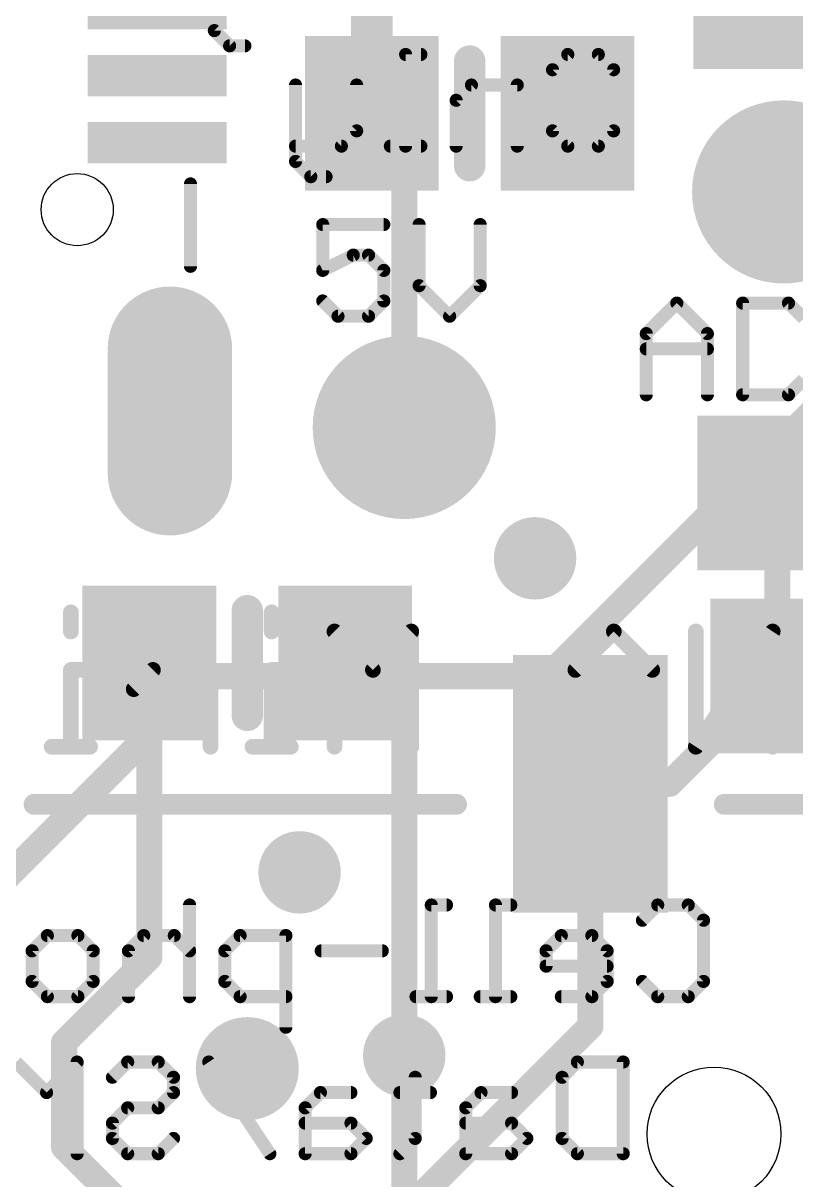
# Model space of a CAD drawing. Extents: x -0.3 to 32, y -0.4 to 44.5.
# Drawn here: x 3.79 to 11.29, y 10.73 to 21.96 of the extents above; entities that cross this region are included whole.
import ezdxf

# ---------------------------------------------------------------- set-up
doc = ezdxf.new("R2010")
doc.units = 0
for name, color, linetype in [('1', 14, 'CONTINUOUS'), ('16', 174, 'CONTINUOUS'), ('17', 94, 'CONTINUOUS'), ('18', 94, 'CONTINUOUS'), ('20', 178, 'CONTINUOUS'), ('21', 2, 'CONTINUOUS'), ('22', 6, 'CONTINUOUS')]:
    doc.layers.add(name, color=color, linetype=linetype)

# ---------------------------------------------------------------- blocks, each defined once
blk = doc.blocks.new('ROUNDP')
at = {"const_width": 0.5}
blk.add_lwpolyline([(0, -0.25, 1), (0, 0.25, 1), (0, -0.25)], format="xyb", dxfattribs=at)
blk = doc.blocks.new('RECT')
blk.add_solid([(-0.5, -0.5), (0.5, -0.5), (-0.5, 0.5), (0.5, 0.5)])
blk = doc.blocks.new('PIE')
at = {"const_width": 0.5}
blk.add_lwpolyline([(0, -0.25, 1), (0, 0.25, 1), (0, -0.25)], format="xyb", dxfattribs=at)
blk = doc.blocks.new('OFFSETP100')
at = {"const_width": 1}
blk.add_lwpolyline([(0, 0), (1, 0)], dxfattribs=at)
at = {"const_width": 0.5}
for points in [[(0, 0.25, 1), (0, -0.25)], [(1, -0.25, 1), (1, 0.25)]]:
    blk.add_lwpolyline(points, format="xyb", dxfattribs=at)
blk = doc.blocks.new('ROUNDV')
at = {"const_width": 0.5}
blk.add_lwpolyline([(0, -0.25, 1), (0, 0.25, 1), (0, -0.25)], format="xyb", dxfattribs=at)

msp = doc.modelspace()

# ---------------------------------------------------------------- linework, layer by layer
at = {"layer": '1'}
for points, const_width in [([(7.178, 23.3379), (7.178, 21.082)], 0.4064), ([(7.178, 21.082), (7.493, 20.767)], 0.254), ([(7.493, 20.767), (7.493, 18.034)], 0.254), ([(12.065, 20.32), (11.176, 20.32)], 0.254), ([(11.115, 17.272), (10.988, 17.399)], 0.254), ([(11.115, 15.621), (11.115, 17.272)], 0.254), ([(5.019, 15.748), (5.019, 12.893)], 0.254), ([(6.919, 15.748), (7.366, 15.748)], 0.254), ([(7.493, 15.174), (6.919, 15.748)], 0.254), ([(11.115, 15.621), (10.07, 14.576)], 0.254), ([(7.493, 11.938), (7.493, 15.174)], 0.254), ([(9.3, 14.576), (9.3, 12.221)], 0.254), ([(10.07, 14.576), (9.3, 14.576)], 0.254), ([(5.019, 12.893), (4.191, 12.065)], 0.254), ([(9.3, 12.221), (7.366, 10.287)], 0.254), ([(4.191, 12.065), (4.191, 11.049)], 0.254), ([(4.191, 11.049), (4.953, 10.287)], 0.254)]:
    msp.add_lwpolyline(points, dxfattribs=dict(at, const_width=const_width))
for points, const_width in [([(7.0764, 21.082, 1), (7.2796, 21.082)], 0.2032), ([(7.2229, 21.1269, 1), (7.1331, 21.0371)], 0.127), ([(7.5565, 20.767, 1), (7.4295, 20.767)], 0.127), ([(7.4481, 20.7221, 1), (7.5379, 20.8119)], 0.127), ([(11.176, 20.3835, 1), (11.176, 20.2565)], 0.127), ([(7.4295, 18.034, 1), (7.5565, 18.034)], 0.127), ([(11.0329, 17.4439, 1), (10.9431, 17.3541)], 0.127), ([(11.1785, 17.272, 1), (11.0515, 17.272)], 0.127), ([(11.0701, 17.2271, 1), (11.1599, 17.3169)], 0.127), ([(5.0825, 15.748, 1), (4.9555, 15.748)], 0.127), ([(6.919, 15.8115, 1), (6.919, 15.6845)], 0.127), ([(6.9639, 15.7929, 1), (6.8741, 15.7031)], 0.127), ([(7.366, 15.6845, 1), (7.366, 15.8115)], 0.127), ([(11.1599, 15.5761, 1), (11.0701, 15.6659)], 0.127), ([(11.0515, 15.621, 1), (11.1785, 15.621)], 0.127), ([(7.5565, 15.174, 1), (7.4295, 15.174)], 0.127), ([(7.4481, 15.1291, 1), (7.5379, 15.2189)], 0.127), ([(9.3635, 14.576, 1), (9.2365, 14.576)], 0.127), ([(9.3, 14.6395, 1), (9.3, 14.5125)], 0.127), ([(10.0251, 14.6209, 1), (10.1149, 14.5311)], 0.127), ([(10.07, 14.5125, 1), (10.07, 14.6395)], 0.127), ([(4.9555, 12.893, 1), (5.0825, 12.893)], 0.127), ([(5.0639, 12.8481, 1), (4.9741, 12.9379)], 0.127), ([(9.2365, 12.221, 1), (9.3635, 12.221)], 0.127), ([(9.3449, 12.1761, 1), (9.2551, 12.2659)], 0.127), ([(4.2545, 12.065, 1), (4.1275, 12.065)], 0.127), ([(4.1461, 12.1099, 1), (4.2359, 12.0201)], 0.127), ([(7.4295, 11.938, 1), (7.5565, 11.938)], 0.127), ([(4.2359, 11.0939, 1), (4.1461, 11.0041)], 0.127), ([(4.1275, 11.049, 1), (4.2545, 11.049)], 0.127)]:
    msp.add_lwpolyline(points, format="xyb", dxfattribs=dict(at, const_width=const_width))
at = {"layer": '16', "const_width": 0.254}
for points in [[(8.89, 15.621), (12.827, 19.558)], [(5.588, 15.621), (2.794, 12.827)], [(5.588, 15.621), (8.89, 15.621)], [(7.493, 10.287), (7.493, 11.938)]]:
    msp.add_lwpolyline(points, dxfattribs=at)
at = {"layer": '16', "const_width": 0.127}
for points in [[(5.588, 15.6845, 1), (5.588, 15.5575)], [(5.6329, 15.5761, 1), (5.5431, 15.6659)], [(8.8451, 15.6659, 1), (8.9349, 15.5761)], [(8.89, 15.5575, 1), (8.89, 15.6845)], [(7.5565, 11.938, 1), (7.4295, 11.938)]]:
    msp.add_lwpolyline(points, format="xyb", dxfattribs=at)
at = {"layer": '20'}
for centre, radius in [((4.318, 20.148), 0.35), ((10.5, 11.176), 0.65)]:
    msp.add_circle(centre, radius, dxfattribs=at)
at = {"layer": '21'}
for points, const_width in [([(8.128, 21.59), (8.128, 20.574)], 0.3048), ([(5.418, 20.398), (5.418, 19.598)], 0.127), ([(7.2946, 20.0033), (6.7015, 20.0033)], 0.127), ([(6.7015, 20.0033), (6.7015, 19.5584)], 0.127), ([(7.637, 20.0033), (7.637, 19.4101)], 0.127), ([(8.2302, 19.4101), (8.2302, 20.0033)], 0.127), ([(6.7015, 19.5584), (6.998, 19.7067)], 0.127), ([(6.998, 19.7067), (7.1463, 19.7067)], 0.127), ([(7.1463, 19.7067), (7.2946, 19.5584)], 0.127), ([(7.2946, 19.5584), (7.2946, 19.2618)], 0.127), ([(7.637, 19.4101), (7.9336, 19.1135)], 0.127), ([(7.9336, 19.1135), (8.2302, 19.4101)], 0.127), ([(6.8498, 19.1135), (6.7015, 19.2618)], 0.127), ([(7.2946, 19.2618), (7.1463, 19.1135)], 0.127), ([(9.8425, 18.9447), (10.1391, 19.2413)], 0.127), ([(10.1391, 19.2413), (10.4357, 18.9447)], 0.127), ([(10.778, 19.2413), (10.778, 18.3515)], 0.127), ([(11.2229, 19.2413), (10.778, 19.2413)], 0.127), ([(11.3712, 19.093), (11.2229, 19.2413)], 0.127), ([(7.1463, 19.1135), (6.8498, 19.1135)], 0.127), ([(9.8425, 18.3515), (9.8425, 18.9447)], 0.127), ([(10.4357, 18.9447), (10.4357, 18.3515)], 0.127), ([(9.8425, 18.7964), (10.4357, 18.7964)], 0.127), ([(11.2229, 18.3515), (11.3712, 18.4998)], 0.127), ([(10.778, 18.3515), (11.2229, 18.3515)], 0.127), ([(5.969, 16.256), (5.969, 15.24)], 0.3048), ([(3.9, 14.376), (8, 14.376)], 0.2032), ([(12, 14.376), (10.6, 14.376)], 0.2032)]:
    msp.add_lwpolyline(points, dxfattribs=dict(at, const_width=const_width))
for points, const_width in [([(8.2042, 21.59, 1), (8.0518, 21.59)], 0.1524), ([(8.0518, 20.574, 1), (8.2042, 20.574)], 0.1524), ([(5.4497, 20.398, 1), (5.3863, 20.398)], 0.0635), ([(6.7332, 20.0033, 1), (6.6697, 20.0033)], 0.0635), ([(6.7015, 20.035, 1), (6.7015, 19.9715)], 0.0635), ([(7.2946, 19.9715, 1), (7.2946, 20.035)], 0.0635), ([(7.6687, 20.0033, 1), (7.6052, 20.0033)], 0.0635), ([(8.2619, 20.0033, 1), (8.1984, 20.0033)], 0.0635), ([(6.998, 19.7384, 1), (6.998, 19.6749)], 0.0635), ([(7.0122, 19.6783, 1), (6.9838, 19.7351)], 0.0635), ([(7.1688, 19.7291, 1), (7.1239, 19.6842)], 0.0635), ([(7.1463, 19.6749, 1), (7.1463, 19.7384)], 0.0635), ([(5.3863, 19.598, 1), (5.4497, 19.598)], 0.0635), ([(6.6697, 19.5584, 1), (6.7332, 19.5584)], 0.0635), ([(6.6873, 19.5868, 1), (6.7157, 19.53)], 0.0635), ([(7.3264, 19.5584, 1), (7.2629, 19.5584)], 0.0635), ([(7.2722, 19.5359, 1), (7.3171, 19.5808)], 0.0635), ([(7.6594, 19.4325, 1), (7.6145, 19.3876)], 0.0635), ([(7.6052, 19.4101, 1), (7.6687, 19.4101)], 0.0635), ([(8.1984, 19.4101, 1), (8.2619, 19.4101)], 0.0635), ([(8.2526, 19.3876, 1), (8.2077, 19.4325)], 0.0635), ([(6.7239, 19.2842, 1), (6.679, 19.2393)], 0.0635), ([(7.3171, 19.2393, 1), (7.2722, 19.2842)], 0.0635), ([(7.2629, 19.2618, 1), (7.3264, 19.2618)], 0.0635), ([(10.1615, 19.2637, 1), (10.1166, 19.2188)], 0.0635), ([(10.1615, 19.2188, 1), (10.1166, 19.2637)], 0.0635), ([(10.778, 19.273, 1), (10.778, 19.2095)], 0.0635), ([(10.8098, 19.2413, 1), (10.7463, 19.2413)], 0.0635), ([(11.2453, 19.2637, 1), (11.2004, 19.2188)], 0.0635), ([(11.2229, 19.2095, 1), (11.2229, 19.273)], 0.0635), ([(6.8498, 19.1453, 1), (6.8498, 19.0818)], 0.0635), ([(6.8273, 19.091, 1), (6.8722, 19.136)], 0.0635), ([(7.1239, 19.136, 1), (7.1688, 19.091)], 0.0635), ([(7.1463, 19.0818, 1), (7.1463, 19.1453)], 0.0635), ([(7.9111, 19.136, 1), (7.956, 19.091)], 0.0635), ([(7.9111, 19.091, 1), (7.956, 19.136)], 0.0635), ([(9.8743, 18.9447, 1), (9.8108, 18.9447)], 0.0635), ([(9.82, 18.9671, 1), (9.865, 18.9222)], 0.0635), ([(10.4674, 18.9447, 1), (10.4039, 18.9447)], 0.0635), ([(10.4132, 18.9222, 1), (10.4581, 18.9671)], 0.0635), ([(9.8425, 18.8281, 1), (9.8425, 18.7646)], 0.0635), ([(10.4357, 18.7646, 1), (10.4357, 18.8281)], 0.0635), ([(10.778, 18.3833, 1), (10.778, 18.3198)], 0.0635), ([(11.2229, 18.3198, 1), (11.2229, 18.3833)], 0.0635), ([(9.8108, 18.3515, 1), (9.8743, 18.3515)], 0.0635), ([(10.4039, 18.3515, 1), (10.4674, 18.3515)], 0.0635), ([(10.7463, 18.3515, 1), (10.8098, 18.3515)], 0.0635), ([(11.2004, 18.374, 1), (11.2453, 18.329)], 0.0635), ([(6.0452, 16.256, 1), (5.8928, 16.256)], 0.1524), ([(5.8928, 15.24, 1), (6.0452, 15.24)], 0.1524), ([(3.9, 14.4268, 1), (3.9, 14.3252)], 0.1016), ([(8, 14.3252, 1), (8, 14.4268)], 0.1016), ([(10.6, 14.4268, 1), (10.6, 14.3252)], 0.1016)]:
    msp.add_lwpolyline(points, format="xyb", dxfattribs=dict(at, const_width=const_width))
at = {"layer": '22'}
for points, const_width in [([(5.6493, 21.8862), (5.6493, 22.6277)], 0.127), ([(5.7976, 21.7379), (5.6493, 21.8862)], 0.127), ([(5.9459, 21.7379), (5.7976, 21.7379)], 0.127), ([(7.6546, 21.6543), (7.5063, 21.6543)], 0.127), ([(7.5063, 21.6543), (7.5063, 20.7645)], 0.127), ([(8.9324, 21.506), (9.0807, 21.6543)], 0.127), ([(9.0807, 21.6543), (9.3773, 21.6543)], 0.127), ([(9.3773, 21.6543), (9.5256, 21.506)], 0.127), ([(8.9324, 20.9128), (8.9324, 21.506)], 0.127), ([(9.5256, 21.506), (9.5256, 20.9128)], 0.127), ([(6.4377, 21.3577), (6.4377, 20.6162)], 0.127), ([(7.0309, 21.3577), (7.0309, 20.9128)], 0.127), ([(8.1452, 21.3577), (7.9969, 21.2094)], 0.127), ([(8.5901, 21.3577), (8.1452, 21.3577)], 0.127), ([(8.5901, 20.7645), (8.5901, 21.3577)], 0.127), ([(7.9969, 21.2094), (7.9969, 20.7645)], 0.127), ([(7.0309, 20.9128), (6.8826, 20.7645)], 0.127), ([(9.0807, 20.7645), (8.9324, 20.9128)], 0.127), ([(9.5256, 20.9128), (9.3773, 20.7645)], 0.127), ([(6.8826, 20.7645), (6.4377, 20.7645)], 0.127), ([(7.6546, 20.7645), (7.358, 20.7645)], 0.127), ([(9.3773, 20.7645), (9.0807, 20.7645)], 0.127), ([(6.4377, 20.6162), (6.586, 20.4679)], 0.127), ([(6.586, 20.4679), (6.7343, 20.4679)], 0.127), ([(4.2566, 16.2402), (4.2566, 16.0538)], 0.1524), ([(6.2056, 16.2402), (6.2056, 16.0538)], 0.1524), ([(7.1886, 15.6809), (6.8157, 16.0538)], 0.1524), ([(6.8157, 16.0538), (6.8157, 14.9352)], 0.1524), ([(7.5614, 16.0538), (7.1886, 15.6809)], 0.1524), ([(7.5614, 14.9352), (7.5614, 16.0538)], 0.1524), ([(9.5274, 16.0538), (9.1545, 15.6809)], 0.1524), ([(9.9002, 15.6809), (9.5274, 16.0538)], 0.1524), ([(11.0696, 16.0538), (10.3239, 14.9352)], 0.1524), ([(10.3239, 14.9352), (10.3239, 16.0538)], 0.1524), ([(11.0696, 14.9352), (11.0696, 16.0538)], 0.1524), ([(4.443, 15.6809), (4.2566, 15.6809)], 0.1524), ([(4.2566, 15.6809), (4.2566, 14.9352)], 0.1524), ([(5.0531, 15.6809), (4.8667, 15.4945)], 0.1524), ([(5.6124, 15.6809), (5.0531, 15.6809)], 0.1524), ([(5.6124, 14.9352), (5.6124, 15.6809)], 0.1524), ([(6.392, 15.6809), (6.2056, 15.6809)], 0.1524), ([(6.2056, 15.6809), (6.2056, 14.9352)], 0.1524), ([(9.1545, 15.6809), (9.1545, 14.9352)], 0.1524), ([(9.9002, 14.9352), (9.9002, 15.6809)], 0.1524), ([(4.8667, 15.4945), (4.8667, 14.9352)], 0.1524), ([(9.9002, 15.4945), (9.1545, 15.4945)], 0.1524), ([(4.443, 14.9352), (4.0702, 14.9352)], 0.1524), ([(6.392, 14.9352), (6.0192, 14.9352)], 0.1524), ([(5.4088, 13.3993), (5.4088, 12.5095)], 0.127), ([(7.9035, 13.3993), (7.7553, 13.3993)], 0.127), ([(7.7553, 13.3993), (7.7553, 12.5095)], 0.127), ([(8.5272, 13.3993), (8.3789, 13.3993)], 0.127), ([(8.3789, 13.3993), (8.3789, 12.5095)], 0.127), ([(9.8051, 13.251), (9.9534, 13.3993)], 0.127), ([(9.9534, 13.3993), (10.25, 13.3993)], 0.127), ([(10.25, 13.3993), (10.3983, 13.251)], 0.127), ([(10.3983, 13.251), (10.3983, 12.6578)], 0.127), ([(3.8801, 12.9544), (4.0284, 13.1027)], 0.127), ([(4.0284, 13.1027), (4.325, 13.1027)], 0.127), ([(4.325, 13.1027), (4.4733, 12.9544)], 0.127), ([(4.9639, 13.1027), (4.8157, 12.9544)], 0.127), ([(5.2605, 13.1027), (4.9639, 13.1027)], 0.127), ([(5.4088, 12.9544), (5.2605, 13.1027)], 0.127), ([(5.8995, 13.1027), (5.7512, 12.9544)], 0.127), ([(6.3443, 13.1027), (5.8995, 13.1027)], 0.127), ([(6.3443, 12.2129), (6.3443, 13.1027)], 0.127), ([(9.0179, 13.1027), (8.8696, 12.9544)], 0.127), ([(9.3144, 13.1027), (9.0179, 13.1027)], 0.127), ([(9.4627, 12.9544), (9.3144, 13.1027)], 0.127), ([(3.8801, 12.6578), (3.8801, 12.9544)], 0.127), ([(4.4733, 12.9544), (4.4733, 12.6578)], 0.127), ([(4.8157, 12.9544), (4.8157, 12.5095)], 0.127), ([(5.7512, 12.9544), (5.7512, 12.6578)], 0.127), ([(7.2799, 12.9544), (6.6867, 12.9544)], 0.127), ([(8.8696, 12.9544), (8.8696, 12.8061)], 0.127), ([(9.4627, 12.6578), (9.4627, 12.9544)], 0.127), ([(8.8696, 12.8061), (9.4627, 12.8061)], 0.127), ([(4.0284, 12.5095), (3.8801, 12.6578)], 0.127), ([(4.4733, 12.6578), (4.325, 12.5095)], 0.127), ([(5.7512, 12.6578), (5.8995, 12.5095)], 0.127), ([(9.3144, 12.5095), (9.4627, 12.6578)], 0.127), ([(9.9534, 12.5095), (9.8051, 12.6578)], 0.127), ([(10.3983, 12.6578), (10.25, 12.5095)], 0.127), ([(4.325, 12.5095), (4.0284, 12.5095)], 0.127), ([(5.8995, 12.5095), (6.3443, 12.5095)], 0.127), ([(7.9035, 12.5095), (7.607, 12.5095)], 0.127), ([(8.5272, 12.5095), (8.2306, 12.5095)], 0.127), ([(9.0179, 12.5095), (9.3144, 12.5095)], 0.127), ([(10.25, 12.5095), (9.9534, 12.5095)], 0.127), ([(4.0208, 11.5787), (3.7242, 11.8753)], 0.127), ([(4.3174, 11.8753), (4.0208, 11.5787)], 0.127), ([(4.3174, 10.9855), (4.3174, 11.8753)], 0.127), ([(4.6597, 11.727), (4.808, 11.8753)], 0.127), ([(4.808, 11.8753), (5.1046, 11.8753)], 0.127), ([(5.1046, 11.8753), (5.2529, 11.727)], 0.127), ([(6.1884, 10.9855), (5.5953, 11.8753)], 0.127), ([(9.0255, 11.727), (9.1738, 11.8753)], 0.127), ([(9.1738, 11.8753), (9.6187, 11.8753)], 0.127), ([(9.6187, 11.8753), (9.6187, 10.9855)], 0.127), ([(5.2529, 11.727), (5.2529, 11.5787)], 0.127), ([(7.5993, 11.727), (7.5993, 11.1338)], 0.127), ([(9.0255, 11.1338), (9.0255, 11.727)], 0.127), ([(5.2529, 11.5787), (5.1046, 11.4304)], 0.127), ([(6.6791, 11.5787), (6.5308, 11.4304)], 0.127), ([(6.9756, 11.5787), (6.6791, 11.5787)], 0.127), ([(7.7476, 11.5787), (7.451, 11.5787)], 0.127), ([(8.2383, 11.5787), (8.09, 11.4304)], 0.127), ([(8.5348, 11.5787), (8.2383, 11.5787)], 0.127), ([(4.808, 11.4304), (4.6597, 11.2821)], 0.127), ([(5.1046, 11.4304), (4.808, 11.4304)], 0.127), ([(6.5308, 11.4304), (6.5308, 10.9855)], 0.127), ([(8.09, 11.4304), (8.09, 10.9855)], 0.127), ([(4.6597, 11.2821), (4.6597, 11.1338)], 0.127), ([(6.9756, 11.2821), (6.5308, 11.2821)], 0.127), ([(7.1239, 11.1338), (6.9756, 11.2821)], 0.127), ([(8.5348, 11.2821), (8.09, 11.2821)], 0.127), ([(8.6831, 11.1338), (8.5348, 11.2821)], 0.127), ([(4.6597, 11.1338), (4.808, 10.9855)], 0.127), ([(5.1046, 10.9855), (5.2529, 11.1338)], 0.127), ([(6.9756, 10.9855), (7.1239, 11.1338)], 0.127), ([(7.5993, 11.1338), (7.451, 10.9855)], 0.127), ([(8.5348, 10.9855), (8.6831, 11.1338)], 0.127), ([(9.1738, 10.9855), (9.0255, 11.1338)], 0.127), ([(4.808, 10.9855), (5.1046, 10.9855)], 0.127), ([(6.5308, 10.9855), (6.9756, 10.9855)], 0.127), ([(8.09, 10.9855), (8.5348, 10.9855)], 0.127), ([(9.6187, 10.9855), (9.1738, 10.9855)], 0.127)]:
    msp.add_lwpolyline(points, dxfattribs=dict(at, const_width=const_width))
for points, const_width in [([(5.6718, 21.9087, 1), (5.6269, 21.8638)], 0.0635), ([(5.6176, 21.8862, 1), (5.6811, 21.8862)], 0.0635), ([(5.7976, 21.7697, 1), (5.7976, 21.7062)], 0.0635), ([(5.7752, 21.7155, 1), (5.8201, 21.7604)], 0.0635), ([(5.9459, 21.7062, 1), (5.9459, 21.7697)], 0.0635), ([(7.538, 21.6543, 1), (7.4745, 21.6543)], 0.0635), ([(7.5063, 21.686, 1), (7.5063, 21.6225)], 0.0635), ([(7.6546, 21.6225, 1), (7.6546, 21.686)], 0.0635), ([(9.0807, 21.686, 1), (9.0807, 21.6225)], 0.0635), ([(9.1032, 21.6318, 1), (9.0583, 21.6767)], 0.0635), ([(9.3998, 21.6767, 1), (9.3549, 21.6318)], 0.0635), ([(9.3773, 21.6225, 1), (9.3773, 21.686)], 0.0635), ([(8.9642, 21.506, 1), (8.9007, 21.506)], 0.0635), ([(8.91, 21.5284, 1), (8.9549, 21.4835)], 0.0635), ([(9.5574, 21.506, 1), (9.4939, 21.506)], 0.0635), ([(9.5032, 21.4835, 1), (9.5481, 21.5284)], 0.0635), ([(6.4695, 21.3577, 1), (6.406, 21.3577)], 0.0635), ([(7.0627, 21.3577, 1), (6.9992, 21.3577)], 0.0635), ([(8.1452, 21.3894, 1), (8.1452, 21.3259)], 0.0635), ([(8.1677, 21.3352, 1), (8.1228, 21.3801)], 0.0635), ([(8.6219, 21.3577, 1), (8.5583, 21.3577)], 0.0635), ([(8.5901, 21.3259, 1), (8.5901, 21.3894)], 0.0635), ([(8.0287, 21.2094, 1), (7.9652, 21.2094)], 0.0635), ([(7.9745, 21.2318, 1), (8.0194, 21.1869)], 0.0635), ([(6.9992, 20.9128, 1), (7.0627, 20.9128)], 0.0635), ([(7.0534, 20.8903, 1), (7.0085, 20.9352)], 0.0635), ([(8.9007, 20.9128, 1), (8.9642, 20.9128)], 0.0635), ([(8.9549, 20.9352, 1), (8.91, 20.8903)], 0.0635), ([(9.4939, 20.9128, 1), (9.5574, 20.9128)], 0.0635), ([(9.5481, 20.8903, 1), (9.5032, 20.9352)], 0.0635), ([(6.4377, 20.7963, 1), (6.4377, 20.7328)], 0.0635), ([(6.8602, 20.787, 1), (6.9051, 20.742)], 0.0635), ([(6.8826, 20.7328, 1), (6.8826, 20.7963)], 0.0635), ([(7.358, 20.7963, 1), (7.358, 20.7328)], 0.0635), ([(7.4745, 20.7645, 1), (7.538, 20.7645)], 0.0635), ([(7.6546, 20.7328, 1), (7.6546, 20.7963)], 0.0635), ([(7.9652, 20.7645, 1), (8.0287, 20.7645)], 0.0635), ([(8.5583, 20.7645, 1), (8.6219, 20.7645)], 0.0635), ([(9.0807, 20.7963, 1), (9.0807, 20.7328)], 0.0635), ([(9.0583, 20.742, 1), (9.1032, 20.787)], 0.0635), ([(9.3549, 20.787, 1), (9.3998, 20.742)], 0.0635), ([(9.3773, 20.7328, 1), (9.3773, 20.7963)], 0.0635), ([(6.4602, 20.6387, 1), (6.4153, 20.5938)], 0.0635), ([(6.406, 20.6162, 1), (6.4695, 20.6162)], 0.0635), ([(6.586, 20.4997, 1), (6.586, 20.4362)], 0.0635), ([(6.5636, 20.4455, 1), (6.6085, 20.4904)], 0.0635), ([(6.7343, 20.4362, 1), (6.7343, 20.4997)], 0.0635), ([(4.2947, 16.2402, 1), (4.2185, 16.2402)], 0.0762), ([(6.2437, 16.2402, 1), (6.1675, 16.2402)], 0.0762), ([(4.2185, 16.0538, 1), (4.2947, 16.0538)], 0.0762), ([(6.1675, 16.0538, 1), (6.2437, 16.0538)], 0.0762), ([(6.8427, 16.0807, 1), (6.7888, 16.0268)], 0.0762), ([(6.8538, 16.0538, 1), (6.7776, 16.0538)], 0.0762), ([(7.5995, 16.0538, 1), (7.5233, 16.0538)], 0.0762), ([(7.5884, 16.0268, 1), (7.5345, 16.0807)], 0.0762), ([(9.5543, 16.0807, 1), (9.5004, 16.0268)], 0.0762), ([(9.5543, 16.0268, 1), (9.5004, 16.0807)], 0.0762), ([(10.362, 16.0538, 1), (10.2858, 16.0538)], 0.0762), ([(11.1077, 16.0538, 1), (11.0315, 16.0538)], 0.0762), ([(11.1013, 16.0326, 1), (11.0379, 16.0749)], 0.0762), ([(4.2566, 15.719, 1), (4.2566, 15.6428)], 0.0762), ([(4.2947, 15.6809, 1), (4.2185, 15.6809)], 0.0762), ([(4.443, 15.6428, 1), (4.443, 15.719)], 0.0762), ([(5.0531, 15.719, 1), (5.0531, 15.6428)], 0.0762), ([(5.0801, 15.654, 1), (5.0262, 15.7078)], 0.0762), ([(5.6505, 15.6809, 1), (5.5743, 15.6809)], 0.0762), ([(5.6124, 15.6428, 1), (5.6124, 15.719)], 0.0762), ([(6.2056, 15.719, 1), (6.2056, 15.6428)], 0.0762), ([(6.2437, 15.6809, 1), (6.1675, 15.6809)], 0.0762), ([(6.392, 15.6428, 1), (6.392, 15.719)], 0.0762), ([(7.1616, 15.7078, 1), (7.2155, 15.654)], 0.0762), ([(7.1616, 15.654, 1), (7.2155, 15.7078)], 0.0762), ([(9.1926, 15.6809, 1), (9.1164, 15.6809)], 0.0762), ([(9.1276, 15.7078, 1), (9.1814, 15.654)], 0.0762), ([(9.9383, 15.6809, 1), (9.8621, 15.6809)], 0.0762), ([(9.8733, 15.654, 1), (9.9271, 15.7078)], 0.0762), ([(4.9048, 15.4945, 1), (4.8286, 15.4945)], 0.0762), ([(4.8398, 15.5214, 1), (4.8937, 15.4675)], 0.0762), ([(9.1545, 15.5326, 1), (9.1545, 15.4564)], 0.0762), ([(9.9002, 15.4564, 1), (9.9002, 15.5326)], 0.0762), ([(4.0702, 14.9733, 1), (4.0702, 14.8971)], 0.0762), ([(4.2185, 14.9352, 1), (4.2947, 14.9352)], 0.0762), ([(4.443, 14.8971, 1), (4.443, 14.9733)], 0.0762), ([(4.8286, 14.9352, 1), (4.9048, 14.9352)], 0.0762), ([(5.5743, 14.9352, 1), (5.6505, 14.9352)], 0.0762), ([(6.0192, 14.9733, 1), (6.0192, 14.8971)], 0.0762), ([(6.1675, 14.9352, 1), (6.2437, 14.9352)], 0.0762), ([(6.392, 14.8971, 1), (6.392, 14.9733)], 0.0762), ([(6.7776, 14.9352, 1), (6.8538, 14.9352)], 0.0762), ([(7.5233, 14.9352, 1), (7.5995, 14.9352)], 0.0762), ([(9.1164, 14.9352, 1), (9.1926, 14.9352)], 0.0762), ([(9.8621, 14.9352, 1), (9.9383, 14.9352)], 0.0762), ([(10.2922, 14.9563, 1), (10.3556, 14.9141)], 0.0762), ([(10.2858, 14.9352, 1), (10.362, 14.9352)], 0.0762), ([(11.0315, 14.9352, 1), (11.1077, 14.9352)], 0.0762), ([(5.4406, 13.3993, 1), (5.3771, 13.3993)], 0.0635), ([(7.787, 13.3993, 1), (7.7235, 13.3993)], 0.0635), ([(7.7553, 13.431, 1), (7.7553, 13.3675)], 0.0635), ([(7.9035, 13.3675, 1), (7.9035, 13.431)], 0.0635), ([(8.3789, 13.431, 1), (8.3789, 13.3675)], 0.0635), ([(8.4107, 13.3993, 1), (8.3472, 13.3993)], 0.0635), ([(8.5272, 13.3675, 1), (8.5272, 13.431)], 0.0635), ([(9.9534, 13.431, 1), (9.9534, 13.3675)], 0.0635), ([(9.9758, 13.3768, 1), (9.9309, 13.4217)], 0.0635), ([(10.2724, 13.4217, 1), (10.2275, 13.3768)], 0.0635), ([(10.25, 13.3675, 1), (10.25, 13.431)], 0.0635), ([(9.7826, 13.2734, 1), (9.8275, 13.2285)], 0.0635), ([(10.43, 13.251, 1), (10.3665, 13.251)], 0.0635), ([(10.3758, 13.2285, 1), (10.4207, 13.2734)], 0.0635), ([(4.0284, 13.1344, 1), (4.0284, 13.0709)], 0.0635), ([(4.0509, 13.0802, 1), (4.006, 13.1251)], 0.0635), ([(4.3475, 13.1251, 1), (4.3026, 13.0802)], 0.0635), ([(4.325, 13.0709, 1), (4.325, 13.1344)], 0.0635), ([(4.9639, 13.1344, 1), (4.9639, 13.0709)], 0.0635), ([(4.9864, 13.0802, 1), (4.9415, 13.1251)], 0.0635), ([(5.283, 13.1251, 1), (5.2381, 13.0802)], 0.0635), ([(5.2605, 13.0709, 1), (5.2605, 13.1344)], 0.0635), ([(5.8995, 13.1344, 1), (5.8995, 13.0709)], 0.0635), ([(5.9219, 13.0802, 1), (5.877, 13.1251)], 0.0635), ([(6.3761, 13.1027, 1), (6.3126, 13.1027)], 0.0635), ([(6.3443, 13.0709, 1), (6.3443, 13.1344)], 0.0635), ([(9.0179, 13.1344, 1), (9.0179, 13.0709)], 0.0635), ([(9.0403, 13.0802, 1), (8.9954, 13.1251)], 0.0635), ([(9.3369, 13.1251, 1), (9.292, 13.0802)], 0.0635), ([(9.3144, 13.0709, 1), (9.3144, 13.1344)], 0.0635), ([(3.9119, 12.9544, 1), (3.8484, 12.9544)], 0.0635), ([(3.8577, 12.9768, 1), (3.9026, 12.9319)], 0.0635), ([(4.5051, 12.9544, 1), (4.4416, 12.9544)], 0.0635), ([(4.4509, 12.9319, 1), (4.4958, 12.9768)], 0.0635), ([(4.8474, 12.9544, 1), (4.7839, 12.9544)], 0.0635), ([(4.7932, 12.9768, 1), (4.8381, 12.9319)], 0.0635), ([(5.3864, 12.9319, 1), (5.4313, 12.9768)], 0.0635), ([(5.7829, 12.9544, 1), (5.7194, 12.9544)], 0.0635), ([(5.7287, 12.9768, 1), (5.7736, 12.9319)], 0.0635), ([(6.6867, 12.9861, 1), (6.6867, 12.9226)], 0.0635), ([(7.2799, 12.9226, 1), (7.2799, 12.9861)], 0.0635), ([(8.9013, 12.9544, 1), (8.8378, 12.9544)], 0.0635), ([(8.8471, 12.9768, 1), (8.892, 12.9319)], 0.0635), ([(9.4945, 12.9544, 1), (9.431, 12.9544)], 0.0635), ([(9.4403, 12.9319, 1), (9.4852, 12.9768)], 0.0635), ([(8.8378, 12.8061, 1), (8.9013, 12.8061)], 0.0635), ([(8.8696, 12.8378, 1), (8.8696, 12.7743)], 0.0635), ([(9.4627, 12.7743, 1), (9.4627, 12.8378)], 0.0635), ([(3.8484, 12.6578, 1), (3.9119, 12.6578)], 0.0635), ([(3.9026, 12.6802, 1), (3.8577, 12.6353)], 0.0635), ([(4.4416, 12.6578, 1), (4.5051, 12.6578)], 0.0635), ([(4.4958, 12.6353, 1), (4.4509, 12.6802)], 0.0635), ([(5.7736, 12.6802, 1), (5.7287, 12.6353)], 0.0635), ([(5.7194, 12.6578, 1), (5.7829, 12.6578)], 0.0635), ([(9.431, 12.6578, 1), (9.4945, 12.6578)], 0.0635), ([(9.4852, 12.6353, 1), (9.4403, 12.6802)], 0.0635), ([(9.8275, 12.6802, 1), (9.7826, 12.6353)], 0.0635), ([(10.3665, 12.6578, 1), (10.43, 12.6578)], 0.0635), ([(10.4207, 12.6353, 1), (10.3758, 12.6802)], 0.0635), ([(4.0284, 12.5413, 1), (4.0284, 12.4778)], 0.0635), ([(4.006, 12.487, 1), (4.0509, 12.532)], 0.0635), ([(4.3026, 12.532, 1), (4.3475, 12.487)], 0.0635), ([(4.325, 12.4778, 1), (4.325, 12.5413)], 0.0635), ([(4.7839, 12.5095, 1), (4.8474, 12.5095)], 0.0635), ([(5.3771, 12.5095, 1), (5.4406, 12.5095)], 0.0635), ([(5.8995, 12.5413, 1), (5.8995, 12.4778)], 0.0635), ([(5.877, 12.487, 1), (5.9219, 12.532)], 0.0635), ([(6.3443, 12.4778, 1), (6.3443, 12.5413)], 0.0635), ([(7.607, 12.5413, 1), (7.607, 12.4778)], 0.0635), ([(7.7235, 12.5095, 1), (7.787, 12.5095)], 0.0635), ([(7.9035, 12.4778, 1), (7.9035, 12.5413)], 0.0635), ([(8.2306, 12.5413, 1), (8.2306, 12.4778)], 0.0635), ([(8.3472, 12.5095, 1), (8.4107, 12.5095)], 0.0635), ([(8.5272, 12.4778, 1), (8.5272, 12.5413)], 0.0635), ([(9.0179, 12.5413, 1), (9.0179, 12.4778)], 0.0635), ([(9.292, 12.532, 1), (9.3369, 12.487)], 0.0635), ([(9.3144, 12.4778, 1), (9.3144, 12.5413)], 0.0635), ([(9.9534, 12.5413, 1), (9.9534, 12.4778)], 0.0635), ([(9.9309, 12.487, 1), (9.9758, 12.532)], 0.0635), ([(10.2275, 12.532, 1), (10.2724, 12.487)], 0.0635), ([(10.25, 12.4778, 1), (10.25, 12.5413)], 0.0635), ([(6.3126, 12.2129, 1), (6.3761, 12.2129)], 0.0635), ([(4.3491, 11.8753, 1), (4.2856, 11.8753)], 0.0635), ([(4.3398, 11.8528, 1), (4.2949, 11.8977)], 0.0635), ([(4.808, 11.907, 1), (4.808, 11.8435)], 0.0635), ([(4.8305, 11.8528, 1), (4.7856, 11.8977)], 0.0635), ([(5.1271, 11.8977, 1), (5.0822, 11.8528)], 0.0635), ([(5.1046, 11.8435, 1), (5.1046, 11.907)], 0.0635), ([(5.6217, 11.8929, 1), (5.5688, 11.8576)], 0.0635), ([(9.1738, 11.907, 1), (9.1738, 11.8435)], 0.0635), ([(9.1962, 11.8528, 1), (9.1513, 11.8977)], 0.0635), ([(9.6504, 11.8753, 1), (9.5869, 11.8753)], 0.0635), ([(9.6187, 11.8435, 1), (9.6187, 11.907)], 0.0635), ([(5.2847, 11.727, 1), (5.2212, 11.727)], 0.0635), ([(7.6311, 11.727, 1), (7.5676, 11.727)], 0.0635), ([(9.0572, 11.727, 1), (8.9937, 11.727)], 0.0635), ([(4.6373, 11.7494, 1), (4.6822, 11.7045)], 0.0635), ([(5.2305, 11.7045, 1), (5.2754, 11.7494)], 0.0635), ([(9.003, 11.7494, 1), (9.0479, 11.7045)], 0.0635), ([(3.9983, 11.6011, 1), (4.0433, 11.5562)], 0.0635), ([(3.9983, 11.5562, 1), (4.0433, 11.6011)], 0.0635), ([(5.2212, 11.5787, 1), (5.2847, 11.5787)], 0.0635), ([(5.2754, 11.5562, 1), (5.2305, 11.6011)], 0.0635), ([(6.6791, 11.6104, 1), (6.6791, 11.5469)], 0.0635), ([(6.7015, 11.5562, 1), (6.6566, 11.6011)], 0.0635), ([(6.9756, 11.5469, 1), (6.9756, 11.6104)], 0.0635), ([(7.451, 11.6104, 1), (7.451, 11.5469)], 0.0635), ([(7.7476, 11.5469, 1), (7.7476, 11.6104)], 0.0635), ([(8.2383, 11.6104, 1), (8.2383, 11.5469)], 0.0635), ([(8.2607, 11.5562, 1), (8.2158, 11.6011)], 0.0635), ([(8.5348, 11.5469, 1), (8.5348, 11.6104)], 0.0635), ([(4.808, 11.4621, 1), (4.808, 11.3986)], 0.0635), ([(4.8305, 11.4079, 1), (4.7856, 11.4528)], 0.0635), ([(5.0822, 11.4528, 1), (5.1271, 11.4079)], 0.0635), ([(5.1046, 11.3986, 1), (5.1046, 11.4621)], 0.0635), ([(6.5625, 11.4304, 1), (6.499, 11.4304)], 0.0635), ([(6.5083, 11.4528, 1), (6.5532, 11.4079)], 0.0635), ([(8.1217, 11.4304, 1), (8.0582, 11.4304)], 0.0635), ([(8.0675, 11.4528, 1), (8.1124, 11.4079)], 0.0635), ([(4.6915, 11.2821, 1), (4.628, 11.2821)], 0.0635), ([(6.5308, 11.3138, 1), (6.5308, 11.2503)], 0.0635), ([(6.9981, 11.3045, 1), (6.9532, 11.2596)], 0.0635), ([(6.9756, 11.2503, 1), (6.9756, 11.3138)], 0.0635), ([(8.09, 11.3138, 1), (8.09, 11.2503)], 0.0635), ([(8.5573, 11.3045, 1), (8.5124, 11.2596)], 0.0635), ([(8.5348, 11.2503, 1), (8.5348, 11.3138)], 0.0635), ([(4.6373, 11.3045, 1), (4.6822, 11.2596)], 0.0635), ([(4.6822, 11.1562, 1), (4.6373, 11.1113)], 0.0635), ([(4.628, 11.1338, 1), (4.6915, 11.1338)], 0.0635), ([(5.2754, 11.1113, 1), (5.2305, 11.1562)], 0.0635), ([(7.1464, 11.1113, 1), (7.1015, 11.1562)], 0.0635), ([(7.1015, 11.1113, 1), (7.1464, 11.1562)], 0.0635), ([(7.5676, 11.1338, 1), (7.6311, 11.1338)], 0.0635), ([(7.6218, 11.1113, 1), (7.5769, 11.1562)], 0.0635), ([(8.6607, 11.1113, 1), (8.7056, 11.1562)], 0.0635), ([(8.7056, 11.1113, 1), (8.6607, 11.1562)], 0.0635), ([(8.9937, 11.1338, 1), (9.0572, 11.1338)], 0.0635), ([(9.0479, 11.1562, 1), (9.003, 11.1113)], 0.0635), ([(4.2856, 10.9855, 1), (4.3491, 10.9855)], 0.0635), ([(4.808, 11.0173, 1), (4.808, 10.9537)], 0.0635), ([(4.7856, 10.963, 1), (4.8305, 11.008)], 0.0635), ([(5.0822, 11.008, 1), (5.1271, 10.963)], 0.0635), ([(5.1046, 10.9537, 1), (5.1046, 11.0173)], 0.0635), ([(6.162, 10.9679, 1), (6.2148, 11.0031)], 0.0635), ([(6.5308, 11.0173, 1), (6.5308, 10.9537)], 0.0635), ([(6.499, 10.9855, 1), (6.5625, 10.9855)], 0.0635), ([(6.9532, 11.008, 1), (6.9981, 10.963)], 0.0635), ([(6.9756, 10.9537, 1), (6.9756, 11.0173)], 0.0635), ([(7.4286, 11.008, 1), (7.4735, 10.963)], 0.0635), ([(8.09, 11.0173, 1), (8.09, 10.9537)], 0.0635), ([(8.0582, 10.9855, 1), (8.1217, 10.9855)], 0.0635), ([(8.5124, 11.008, 1), (8.5573, 10.963)], 0.0635), ([(8.5348, 10.9537, 1), (8.5348, 11.0173)], 0.0635), ([(9.1738, 11.0173, 1), (9.1738, 10.9537)], 0.0635), ([(9.1513, 10.963, 1), (9.1962, 11.008)], 0.0635), ([(9.5869, 10.9855, 1), (9.6504, 10.9855)], 0.0635), ([(9.6187, 10.9537, 1), (9.6187, 11.0173)], 0.0635)]:
    msp.add_lwpolyline(points, format="xyb", dxfattribs=dict(at, const_width=const_width))

# ---------------------------------------------------------------- block references
at = {"layer": '1'}
for p, xscale, yscale, rotation in [((11.049, 22.164), 1.3, 1.5, 90), ((5.093, 22.098), 0.4, 1.35, 270), ((5.093, 21.448), 0.4, 1.35, 270), ((5.093, 20.798), 0.4, 1.35, 270), ((10.988, 17.399), 1.3, 1.5, 180), ((11.115, 15.621), 1.3, 1.5, 180)]:
    msp.add_blockref('RECT', p, dxfattribs=dict(at, xscale=xscale, yscale=yscale, rotation=rotation))
for p, xscale, yscale in [((7.178, 21.082), 1.3, 1.5), ((9.078, 21.082), 1.3, 1.5), ((5.019, 15.748), 1.3, 1.5), ((6.919, 15.748), 1.3, 1.5), ((9.3, 14.576), 1.5, 2.5)]:
    msp.add_blockref('RECT', p, dxfattribs=dict(at, xscale=xscale, yscale=yscale))
msp.add_blockref('PIE', (5.969, 11.811), dxfattribs=at)
at = {"layer": '17', "xscale": 1.778, "yscale": 1.778}
for p in [(11.176, 20.32), (11.176, 20.32), (7.493, 18.034), (7.493, 18.034)]:
    msp.add_blockref('ROUNDP', p, dxfattribs=at)
at = {"layer": '17', "xscale": 1.208, "yscale": 1.208, "rotation": 270}
msp.add_blockref('OFFSETP100', (5.218, 18.798), dxfattribs=at)
msp.add_blockref('OFFSETP100', (5.218, 18.798), dxfattribs=at)
at = {"layer": '18', "xscale": 0.8001, "yscale": 0.8001}
for p in [(8.763, 16.764), (8.763, 16.764), (6.477, 13.716), (6.477, 13.716), (7.493, 11.938), (7.493, 11.938)]:
    msp.add_blockref('ROUNDV', p, dxfattribs=at)

doc.saveas('drawing.dxf')
